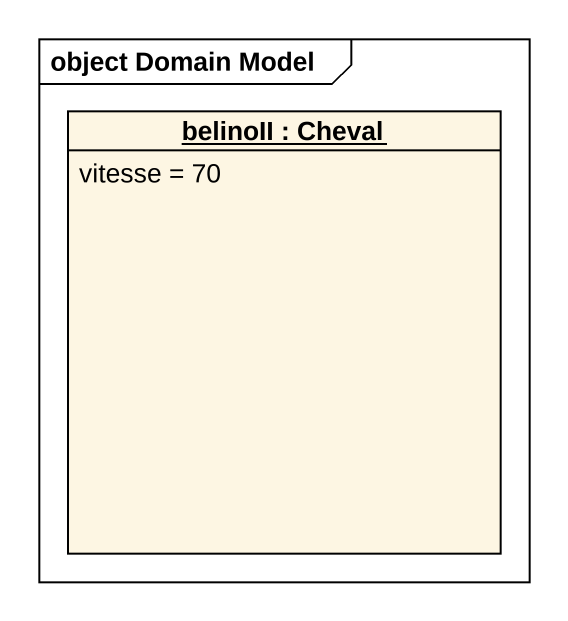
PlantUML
@startuml
mainframe object Domain Model
hide circle
hide empty members
object "belinoII : Cheval" as belinoII {
  vitesse = 70
}
@enduml
